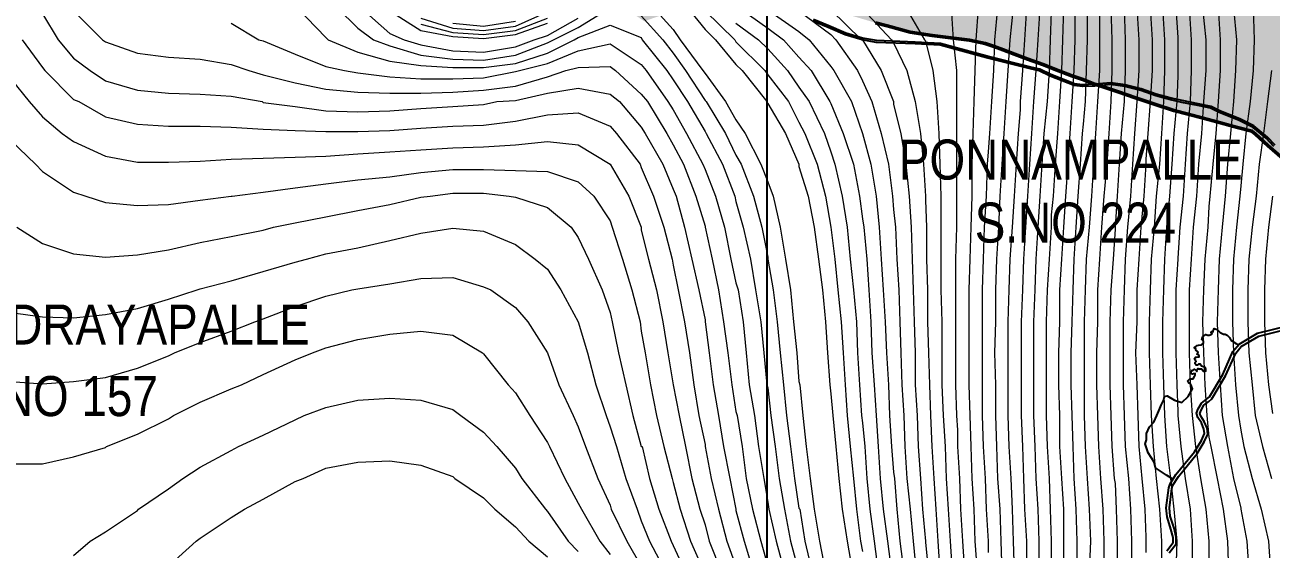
# Model space of a CAD drawing. Header units: metres. Extents: x 199095 to 216734, y 1644234 to 1657008.
# Drawn here: x 205109 to 207445, y 1648661 to 1649644 of the extents above; entities that cross this region are included whole.
import ezdxf

# ---------------------------------------------------------------- set-up
doc = ezdxf.new("R2010")
doc.units = ezdxf.units.M
for name, color, linetype in [('250 Ac', 10, 'Continuous'), ('BT Road', 7, 'Continuous'), ('C-ANNO-MATC-PATT', 7, 'Continuous'), ('GRID', 7, 'Continuous')]:
    doc.layers.add(name, color=color, linetype=linetype)
doc.layers.add('CONTOURS', color=8, linetype='Continuous', lineweight=9)
doc.layers.add('Plot hatching', color=7, linetype='Continuous', true_color=0xffffdb)
doc.styles.get("Standard").update_dxf_attribs({"font": 'ARIALN.TTF'})

msp = doc.modelspace()

# ---------------------------------------------------------------- hatches: boundary and pattern name
at = {"layer": 'Plot hatching', "linetype": 'ByBlock'}
h = msp.add_hatch(color=256, dxfattribs=at)
h.dxf.hatch_style = 1
h.paths.add_polyline_path([(207582.7, 1649771.3), (207570.4, 1649793.7), (207567.5, 1649804.4), (207561.1, 1649826.9), (207554.7, 1649849.9), (207451, 1649997.5), (207423.8, 1650003.5), (207404.8, 1650027), (207381.3, 1650056.2), (207342.5, 1650105.1), (207301.6, 1650117.8), (207289.6, 1650128.9), (207281.1, 1650142), (207277.4, 1650177.1), (207274.5, 1650188.1), (206461.4, 1650188.1), (206187.7, 1650188.1), (206166.5, 1650151.8), (206232.8, 1650071.3), (206244, 1650029.4), (206253.6, 1649969.5), (206257.5, 1649911.6), (206249.8, 1649851.8), (206226.6, 1649793.8), (206226.6, 1649791.9), (206191.8, 1649733.9), (206173.2, 1649716.8), (206186.5, 1649707.6), (206208.1, 1649693.4), (206240.8, 1649670.7), (206269.9, 1649650.4), (206287.1, 1649656.7), (206330.9, 1649671.1), (206362.9, 1649681.8), (206405.1, 1649695.9), (206430.9, 1649696.2), (206461.9, 1649695.6), (206501.4, 1649695.7), (206530.8, 1649696.5), (206575.1, 1649684.5), (206615.5, 1649673.5), (206664.2, 1649659.4), (206703.3, 1649647.8), (206725.1, 1649642.1), (206768.6, 1649630), (206809.5, 1649624.1), (206880, 1649615.2), (206909.2, 1649609.2), (206926.2, 1649603.5), (206942.9, 1649597.2), (206963.8, 1649588.8), (206989.1, 1649579.4), (207017, 1649569.5), (207047.3, 1649557.6), (207071.7, 1649548.4), (207092.1, 1649541.2), (207111.1, 1649534), (207118.8, 1649531.3), (207135.7, 1649525.7), (207158.2, 1649518.5), (207190.8, 1649506.9), (207230.5, 1649493.8), (207262.7, 1649483.6), (207289.7, 1649476.6), (207336.5, 1649464), (207382.4, 1649451.2), (207409.4, 1649444.6), (207416, 1649438.7), (207439.4, 1649417.4), (207466.9, 1649393.2), (207492.3, 1649369.6), (207518.3, 1649347.6), (207548.5, 1649321.5), (207561.5, 1649304.1), (207577.7, 1649279.7), (207610.7, 1649236.3), (207651.5, 1649259.4), (207671.7, 1649280.5), (207701.7, 1649280.5), (207726.4, 1649276.5), (207727.9, 1649315.1), (207729.1, 1649371.8), (207733.1, 1649436.5), (207734.6, 1649489.8), (207713.3, 1649514.8), (207694, 1649538.4), (207688.7, 1649539.7), (207679.2, 1649551), (207671.1, 1649586.9), (207665.9, 1649611.1), (207653.9, 1649636.1), (207639.8, 1649664.9), (207622.8, 1649699.1), (207616.1, 1649711.1), (207601.3, 1649738.4)])

# ---------------------------------------------------------------- linework, layer by layer
at = {"linetype": 'ByBlock', "lineweight": 40, "flags": 128}
msp.add_lwpolyline([(206703.3, 1649647.8), (206725.1, 1649642.1), (206768.6, 1649630), (206809.5, 1649624.1), (206880, 1649615.2), (206909.2, 1649609.2), (206926.2, 1649603.5), (206942.9, 1649597.2), (206963.8, 1649588.8), (206989.1, 1649579.4), (207017, 1649569.5), (207047.3, 1649557.6), (207071.7, 1649548.4), (207092.1, 1649541.2), (207111.1, 1649534), (207118.8, 1649531.3), (207135.7, 1649525.7), (207158.2, 1649518.5), (207190.8, 1649506.9), (207230.5, 1649493.8), (207262.7, 1649483.6), (207289.7, 1649476.6), (207336.5, 1649464), (207382.4, 1649451.2), (207409.4, 1649444.6), (207416, 1649438.7), (207439.4, 1649417.4), (207466.9, 1649393.2)], dxfattribs=at)
at = {"flags": 128}
msp.add_lwpolyline([(207261.2, 1648792.1), (207249.2, 1648799.8), (207228.5, 1648813.1), (207225.7, 1648823.9), (207214.6, 1648841.2), (207208.8, 1648858), (207211.7, 1648865.5), (207211.7, 1648877.6), (207217, 1648890.3), (207225.1, 1648898.7), (207230.7, 1648911.2), (207236.6, 1648924.4), (207239.3, 1648930.6), (207239.3, 1648930.6), (207243.4, 1648939.8), (207245.3, 1648947.3), (207250.4, 1648948.2), (207264.2, 1648939.9), (207277.7, 1648935.6), (207289.9, 1648947.1), (207298.1, 1648961.7), (207295.9, 1648966.6), (207294, 1648970.6), (207293.2, 1648972.1), (207290.7, 1648972.1), (207289.5, 1648974.2), (207289.4, 1648976.6), (207292.7, 1648980.3), (207296.3, 1648980.3), (207299.1, 1648980.3), (207301.5, 1648984.7), (207302.7, 1648986.8), (207302.7, 1648990.3), (207302.7, 1648990.3), (207300, 1648989.5), (207298, 1648988.9), (207295.8, 1648990), (207294.1, 1648991.5), (207295.7, 1648994.6), (207297.5, 1648996.2), (207299.4, 1648996.2), (207300.8, 1648998), (207300.8, 1648998), (207303.1, 1648996.8), (207304.6, 1648996), (207305.5, 1648995.5), (207306.2, 1648993.9), (207306.9, 1648997.7), (207307.9, 1648999.4), (207308.7, 1648999.4), (207309.6, 1648998.2), (207311.2, 1648999), (207312.5, 1648999), (207314.9, 1648999), (207318.7, 1648994.5), (207322.9, 1648994.5), (207322.9, 1648998.2), (207322.5, 1649001), (207318.7, 1649002.5), (207314.8, 1649004.1), (207313.6, 1649006.1), (207312.8, 1649007.6), (207310.3, 1649007.6), (207308.8, 1649007.6), (207306.9, 1649005.8), (207305, 1649005.8), (207303, 1649008.2), (207303, 1649010.6), (207304.7, 1649012.7), (207303.5, 1649015.2), (207301.8, 1649018.6), (207303.2, 1649021.1), (207305.5, 1649021.1), (207308.6, 1649021.7), (207310.1, 1649021.7), (207310.1, 1649023.1), (207309.5, 1649024.5), (207307.4, 1649025.8), (207306.1, 1649026.6), (207307.8, 1649029.2), (207308.7, 1649030.1), (207306.4, 1649032.1), (207304.4, 1649033.8), (207304.4, 1649035.8), (207303.4, 1649037.4), (207301.6, 1649037.4), (207301.6, 1649039.3), (207304.1, 1649040.7), (207305, 1649041.7), (207306.6, 1649042.6), (207308.8, 1649043.4), (207315, 1649044.1), (207318.2, 1649046.9), (207318.2, 1649050.5), (207315.6, 1649054.1), (207316.7, 1649059), (207321.2, 1649062.3), (207322.8, 1649063.5), (207326.7, 1649061.9), (207329.3, 1649061.9), (207332.7, 1649063.4), (207334.7, 1649064.4), (207332.2, 1649066.9), (207333.6, 1649069), (207335.6, 1649069), (207336.9, 1649068.6), (207336.9, 1649070.4), (207338, 1649072.9), (207338.6, 1649074.4), (207342.2, 1649073.2), (207344.3, 1649072.4), (207349.7, 1649067.1), (207356, 1649063.9), (207359.4, 1649063.9), (207362.8, 1649062.2), (207367, 1649057.6), (207369.5, 1649052.7), (207373, 1649050.5), (207377.1, 1649047.8), (207380.4, 1649045.7), (207383.8, 1649043.4)], dxfattribs=at)
at = {"layer": '250 Ac', "linetype": 'ByBlock', "lineweight": 50, "flags": 128}
msp.add_lwpolyline([(206703.3, 1649647.8), (206725.1, 1649642.1), (206768.6, 1649630), (206809.5, 1649624.1), (206880, 1649615.2), (206909.2, 1649609.2), (206926.2, 1649603.5), (206942.9, 1649597.2), (206963.8, 1649588.8), (206989.1, 1649579.4), (207017, 1649569.5), (207047.3, 1649557.6), (207071.7, 1649548.4), (207092.1, 1649541.2), (207111.1, 1649534), (207118.8, 1649531.3), (207135.7, 1649525.7), (207158.2, 1649518.5), (207190.8, 1649506.9), (207230.5, 1649493.8), (207262.7, 1649483.6), (207289.7, 1649476.6), (207336.5, 1649464), (207382.4, 1649451.2), (207409.4, 1649444.6), (207416, 1649438.7), (207439.4, 1649417.4), (207466.9, 1649393.2)], dxfattribs=at)
msp.add_lwpolyline([(206703.3, 1649647.8), (206725.1, 1649642.1), (206768.6, 1649630), (206809.5, 1649624.1), (206880, 1649615.2), (206909.2, 1649609.2), (206926.2, 1649603.5), (206942.9, 1649597.2), (206963.8, 1649588.8), (206989.1, 1649579.4), (207017, 1649569.5), (207047.3, 1649557.6), (207071.7, 1649548.4), (207092.1, 1649541.2), (207111.1, 1649534), (207118.8, 1649531.3), (207135.7, 1649525.7), (207158.2, 1649518.5), (207190.8, 1649506.9), (207230.5, 1649493.8), (207262.7, 1649483.6), (207289.7, 1649476.6), (207336.5, 1649464), (207382.4, 1649451.2), (207409.4, 1649444.6), (207416, 1649438.7), (207439.4, 1649417.4), (207466.9, 1649393.2)], dxfattribs=at)
msp.add_lwpolyline([(206703.3, 1649647.8), (206725.1, 1649642.1), (206768.6, 1649630), (206809.5, 1649624.1), (206880, 1649615.2), (206909.2, 1649609.2), (206926.2, 1649603.5), (206942.9, 1649597.2), (206963.8, 1649588.8), (206989.1, 1649579.4), (207017, 1649569.5), (207047.3, 1649557.6), (207071.7, 1649548.4), (207092.1, 1649541.2), (207111.1, 1649534), (207118.8, 1649531.3), (207135.7, 1649525.7), (207158.2, 1649518.5), (207190.8, 1649506.9), (207230.5, 1649493.8), (207262.7, 1649483.6), (207289.7, 1649476.6), (207336.5, 1649464), (207382.4, 1649451.2), (207409.4, 1649444.6), (207416, 1649438.7), (207439.4, 1649417.4), (207466.9, 1649393.2)], dxfattribs=at)
at = {"layer": 'BT Road', "flags": 128}
for points in [[(207452.7, 1649418.3), (207438.3, 1649433.6), (207413.1, 1649454.6), (207386.5, 1649467.6), (207349.3, 1649482.8), (207332.7, 1649490.7), (207308.4, 1649495.9), (207278.4, 1649501.9), (207257.7, 1649506.2), (207230, 1649514), (207201.7, 1649523.8), (207171.4, 1649531.3), (207144.8, 1649535.4), (207114.8, 1649532.4), (207091.6, 1649531.4), (207076.6, 1649533.6), (207032.5, 1649551), (207011.7, 1649560.5), (206994.7, 1649564.8), (206912.7, 1649585.3), (206857.2, 1649600), (206825.4, 1649608.8), (206778, 1649611.7), (206705.2, 1649614.3), (206679, 1649619), (206647.9, 1649628.3), (206616, 1649641.8), (206587.5, 1649654.2)], [(207450.3, 1649416), (207436, 1649431.2), (207411.3, 1649451.7), (207385.1, 1649464.5), (207348, 1649479.7), (207331.6, 1649487.5), (207307.7, 1649492.6), (207277.7, 1649498.6), (207256.9, 1649503), (207229, 1649510.8), (207200.7, 1649520.6), (207170.7, 1649528), (207144.7, 1649532), (207115, 1649529.1), (207091.5, 1649528.1), (207075.7, 1649530.3), (207031.1, 1649547.9), (207010.6, 1649557.4), (206993.8, 1649561.6), (206911.9, 1649582.1), (206856.3, 1649596.8), (206824.8, 1649605.5), (206777.9, 1649608.3), (206704.9, 1649611), (206678.2, 1649615.8), (206646.8, 1649625.2), (206614.7, 1649638.8), (206586.2, 1649651.1)], [(207249.5, 1648657.7), (207261.4, 1648673.1), (207261.3, 1648682.5), (207257.5, 1648698.4), (207250.4, 1648721.5), (207248.7, 1648738.4), (207253.6, 1648775.9), (207255.7, 1648783.4), (207266.8, 1648800.8), (207301.9, 1648843.6), (207314.7, 1648864.7), (207320.4, 1648877.6), (207319.3, 1648886), (207314.5, 1648897.5), (207307.8, 1648907.8), (207305.6, 1648915.5), (207308.7, 1648924), (207314.6, 1648934.5), (207324.4, 1648941.9), (207329.8, 1648946.7), (207354.6, 1648988.2), (207373.7, 1649031.6), (207385.2, 1649045.1), (207419.9, 1649065.7), (207523.8, 1649091.7)], [(207254.1, 1648653.9), (207267.3, 1648671.1), (207267.2, 1648683.2), (207263.2, 1648700), (207256.2, 1648722.7), (207254.7, 1648738.3), (207259.4, 1648774.7), (207261.1, 1648781), (207271.6, 1648797.3), (207306.7, 1648840.1), (207319.9, 1648862), (207326.4, 1648876.7), (207325.1, 1648887.5), (207319.8, 1648900.3), (207313.2, 1648910.3), (207311.9, 1648915.3), (207314.2, 1648921.5), (207319.1, 1648930.5), (207328.2, 1648937.4), (207334.4, 1648942.9), (207359.9, 1648985.5), (207378.8, 1649028.4), (207389.1, 1649040.5), (207422.2, 1649060.1), (207525.1, 1649085.9)]]:
    msp.add_lwpolyline(points, dxfattribs=at)
at = {"layer": 'CONTOURS', "flags": 128}
for points in [[(205141.9, 1649664.4), (205170.9, 1649616.1), (205199.9, 1649581.4), (205230.8, 1649558.1), (205259.8, 1649538.9), (205319.6, 1649521.5), (205377.6, 1649515.6), (205437.5, 1649513.8), (205495.4, 1649509.9), (205553.3, 1649500.2), (205555.3, 1649498.2), (205615.2, 1649490.6), (205673.1, 1649482.9), (205733, 1649480.9), (205792.8, 1649482.9), (205850.8, 1649486.8), (205910.7, 1649490.6), (205968.6, 1649494.4), (205993.7, 1649500.2), (206028.5, 1649502.1), (206088.4, 1649515.6), (206146.3, 1649525.4), (206206.2, 1649513.8), (206223.6, 1649500.2), (206264.1, 1649452), (206271.9, 1649440.4), (206304.7, 1649382.4), (206324, 1649336.1), (206329.8, 1649322.5), (206345.3, 1649264.6), (206358.8, 1649204.8), (206372.3, 1649146.9), (206383.9, 1649090.9), (206383.9, 1649087), (206391.6, 1649029), (206399.3, 1648969.1), (206409, 1648911.2), (206418.7, 1648853.2), (206430.2, 1648793.4), (206441.8, 1648735.5), (206441.8, 1648733.5), (206457.3, 1648675.6), (206474.7, 1648617.6)], [(205199.9, 1649670.1), (205254, 1649616.1), (205259.8, 1649612.2), (205319.6, 1649591), (205377.6, 1649583.2), (205437.5, 1649579.4), (205495.4, 1649569.8), (205528.2, 1649558.1), (205555.3, 1649550.4), (205615.2, 1649535), (205673.1, 1649523.4), (205733, 1649517.6), (205792.8, 1649515.6), (205850.8, 1649515.6), (205910.7, 1649517.6), (205968.6, 1649521.5), (206028.5, 1649529.2), (206088.4, 1649546.6), (206123.1, 1649558.1), (206146.3, 1649564), (206206.2, 1649565.9), (206215.8, 1649558.1), (206264.1, 1649513.8), (206275.7, 1649500.2), (206312.4, 1649440.4), (206324, 1649419.1), (206343.3, 1649382.4), (206366.5, 1649322.5), (206383.9, 1649266.5), (206383.9, 1649264.6), (206397.4, 1649204.8), (206409, 1649146.9), (206418.7, 1649087), (206426.4, 1649029), (206434.1, 1648969.1), (206441.8, 1648918.9), (206443.8, 1648911.2), (206453.4, 1648853.2), (206461.2, 1648793.4), (206472.7, 1648735.5), (206488.2, 1648675.6), (206501.7, 1648629.2)], [(205619, 1649676), (205673.1, 1649620), (205677, 1649616.1), (205733, 1649592.9), (205792.8, 1649575.5), (205850.8, 1649567.9), (205910.7, 1649564), (205968.6, 1649564), (206028.5, 1649571.6), (206088.4, 1649591), (206138.6, 1649616.1), (206146.3, 1649620), (206206.2, 1649643.1), (206264.1, 1649620), (206266.1, 1649616.1), (206312.4, 1649558.1), (206324, 1649540.8), (206351, 1649500.2), (206383.9, 1649444.2), (206385.8, 1649440.4), (206416.7, 1649382.4), (206439.9, 1649322.5), (206441.8, 1649312.9), (206455.4, 1649264.6), (206468.9, 1649204.8), (206478.5, 1649146.9), (206488.2, 1649087), (206494, 1649029), (206499.8, 1648969.1), (206501.7, 1648963.4), (206507.5, 1648911.2), (206515.2, 1648853.2), (206523, 1648793.4), (206532.6, 1648735.5), (206544.2, 1648675.6), (206559.7, 1648617.6)], [(205694.3, 1649676), (205733, 1649637.4), (205762, 1649616.1), (205792.8, 1649604.5), (205850.8, 1649587.1), (205910.7, 1649579.4), (205968.6, 1649577.5), (206028.5, 1649587.1), (206088.4, 1649610.2), (206100, 1649616.1), (206146.3, 1649639.2), (206206.2, 1649676)], [(205738.8, 1649676), (205792.8, 1649627.6), (205819.9, 1649616.1), (205850.8, 1649606.5), (205910.7, 1649594.9), (205968.6, 1649592.9), (206028.5, 1649602.6), (206063.3, 1649616.1), (206088.4, 1649623.9), (206146.3, 1649656.6)], [(205792.8, 1649670.1), (205850.8, 1649633.5), (205910.7, 1649621.9), (205968.6, 1649618), (206028.5, 1649625.8), (206088.4, 1649647)], [(205850.8, 1649656.6), (205910.7, 1649637.4), (205968.6, 1649633.5), (206028.5, 1649641.2), (206088.4, 1649668.2)], [(205850.8, 1649645.1), (205910.7, 1649629.6), (205968.6, 1649625.8), (206028.5, 1649633.5), (206088.4, 1649656.6)], [(206264.1, 1649660.5), (206304.7, 1649616.1), (206324, 1649591), (206347.2, 1649558.1), (206383.9, 1649502.1), (206385.8, 1649500.2), (206422.5, 1649440.4), (206441.8, 1649399.8), (206451.5, 1649382.4), (206474.7, 1649322.5), (206490.1, 1649264.6), (206501.7, 1649208.6), (206501.7, 1649204.8), (206511.4, 1649146.9), (206519.1, 1649087), (206524.9, 1649029), (206530.7, 1648969.1), (206536.5, 1648911.2), (206544.2, 1648853.2), (206551.9, 1648793.4), (206559.7, 1648737.4), (206561.6, 1648735.5), (206571.2, 1648675.6), (206584.8, 1648617.6)], [(206287.3, 1649676), (206324, 1649635.4), (206337.5, 1649616.1), (206380, 1649558.1), (206383.9, 1649552.4), (206422.5, 1649500.2), (206441.8, 1649465.5), (206459.2, 1649440.4), (206488.2, 1649382.4), (206501.7, 1649349.6), (206511.4, 1649322.5), (206524.9, 1649264.6), (206534.5, 1649204.8), (206544.2, 1649146.9), (206550, 1649087), (206555.8, 1649029), (206559.7, 1648975), (206561.6, 1648969.1), (206567.4, 1648911.2), (206573.2, 1648853.2), (206580.9, 1648793.4), (206588.6, 1648735.5), (206598.3, 1648675.6), (206609.9, 1648617.6)], [(206351, 1649676), (206383.9, 1649635.4), (206403.2, 1649616.1), (206441.8, 1649569.8), (206453.4, 1649558.1), (206499.8, 1649500.2), (206501.7, 1649496.4), (206534.5, 1649440.4), (206559.7, 1649382.4), (206559.7, 1649378.5), (206577, 1649322.5), (206588.6, 1649264.6), (206596.4, 1649204.8), (206604.1, 1649146.9), (206609.9, 1649087), (206613.7, 1649029), (206617.6, 1648969.1), (206619.5, 1648951.8), (206623.4, 1648911.2), (206629.2, 1648853.2), (206635, 1648793.4), (206640.8, 1648735.5), (206650.4, 1648675.6), (206660.1, 1648617.6)], [(206383.9, 1649670.1), (206439.9, 1649616.1), (206441.8, 1649612.2), (206495.9, 1649558.1), (206501.7, 1649550.4), (206540.3, 1649500.2), (206559.7, 1649461.6), (206571.2, 1649440.4), (206594.4, 1649382.4), (206609.9, 1649322.5), (206619.5, 1649264.6), (206619.5, 1649264.6), (206627.3, 1649204.8), (206633, 1649146.9), (206638.8, 1649087), (206642.7, 1649029), (206646.6, 1648969.1), (206650.4, 1648911.2), (206656.2, 1648853.2), (206662, 1648793.4), (206667.8, 1648735.5), (206675.5, 1648675.6), (206679.4, 1648656.2)], [(206447.6, 1649676), (206501.7, 1649637.4), (206530.7, 1649616.1), (206559.7, 1649583.2), (206582.8, 1649558.1), (206617.6, 1649500.2), (206619.5, 1649496.4), (206642.7, 1649440.4), (206662, 1649382.4), (206673.6, 1649322.5), (206679.4, 1649280.1), (206681.3, 1649264.6), (206687.1, 1649204.8), (206691, 1649146.9), (206694.9, 1649087), (206696.8, 1649029), (206700.7, 1648969.1), (206704.5, 1648911.2), (206708.4, 1648853.2), (206712.2, 1648793.4), (206718, 1648735.5), (206725.8, 1648675.6), (206733.5, 1648617.6)], [(206501.7, 1649672.1), (206559.7, 1649631.5), (206579, 1649616.1), (206619.5, 1649565.9), (206625.3, 1649558.1), (206658.2, 1649500.2), (206679.4, 1649440.4), (206679.4, 1649440.4), (206694.9, 1649382.4), (206704.5, 1649322.5), (206710.3, 1649264.6), (206714.2, 1649204.8), (206718, 1649146.9), (206721.9, 1649087), (206723.8, 1649029), (206727.7, 1648969.1), (206729.6, 1648911.2), (206733.5, 1648853.2), (206737.4, 1648805), (206739.3, 1648793.4), (206743.2, 1648735.5), (206748.9, 1648675.6), (206756.7, 1648617.6)], [(206559.7, 1649670.1), (206619.5, 1649625.8), (206629.2, 1649616.1), (206669.8, 1649558.1), (206679.4, 1649538.9), (206696.8, 1649500.2), (206714.2, 1649440.4), (206727.7, 1649382.4), (206735.4, 1649322.5), (206737.4, 1649297.5), (206741.2, 1649264.6), (206743.2, 1649204.8), (206747, 1649146.9), (206748.9, 1649087), (206750.9, 1649029), (206752.8, 1648969.1), (206756.7, 1648911.2), (206758.6, 1648853.2), (206762.5, 1648793.4), (206768.3, 1648735.5), (206774, 1648675.6), (206779.8, 1648617.6)], [(206619.5, 1649672.1), (206677.5, 1649616.1), (206679.4, 1649616.1), (206714.2, 1649558.1), (206737.4, 1649500.2), (206737.4, 1649494.4), (206750.9, 1649440.4), (206760.5, 1649382.4), (206766.3, 1649322.5), (206770.2, 1649264.6), (206772.1, 1649204.8), (206774, 1649146.9), (206776, 1649087), (206777.9, 1649029), (206777.9, 1648969.1), (206781.8, 1648911.2), (206783.7, 1648853.2), (206787.6, 1648793.4), (206791.4, 1648735.5), (206797.2, 1648675.6), (206797.2, 1648673.6), (206803, 1648617.6)], [(206679.4, 1649674), (206733.5, 1649616.1), (206737.4, 1649610.2), (206762.5, 1649558.1), (206777.9, 1649500.2), (206787.6, 1649440.4), (206793.4, 1649382.4), (206797.2, 1649322.5), (206797.2, 1649314.9), (206799.2, 1649264.6), (206799.2, 1649204.8), (206801.1, 1649146.9), (206801.1, 1649087), (206803, 1649029), (206805, 1648969.1), (206806.9, 1648911.2), (206808.8, 1648853.2), (206812.7, 1648793.4), (206816.5, 1648735.5), (206820.4, 1648675.6), (206824.3, 1648617.6)], [(206760.5, 1649676), (206795.3, 1649616.1), (206797.2, 1649614.1), (206810.8, 1649558.1), (206818.5, 1649500.2), (206822.3, 1649440.4), (206824.3, 1649382.4), (206826.2, 1649322.5), (206826.2, 1649264.6), (206826.2, 1649204.8), (206826.2, 1649146.9), (206828.1, 1649087), (206828.1, 1649029), (206828.1, 1648969.1), (206830.1, 1648911.2), (206833.9, 1648853.2), (206835.9, 1648793.4), (206839.7, 1648735.5), (206843.6, 1648675.6), (206847.5, 1648617.6)], [(206845.5, 1649676), (206849.4, 1649616.1), (206855.2, 1649558.1), (206855.2, 1649500.2), (206855.2, 1649440.4), (206855.2, 1649382.4), (206855.2, 1649322.5), (206855.2, 1649264.6), (206853.2, 1649204.8), (206853.2, 1649146.9), (206853.2, 1649087), (206853.2, 1649029), (206853.2, 1648969.1), (206855.2, 1648911.2), (206857.1, 1648884.1), (206857.1, 1648853.2), (206861, 1648793.4), (206862.9, 1648735.5), (206866.8, 1648675.6), (206870.6, 1648617.6)], [(206895.7, 1649676), (206891.9, 1649616.1), (206889.9, 1649558.1), (206888, 1649500.2), (206886.1, 1649440.4), (206884.1, 1649382.4), (206884.1, 1649322.5), (206882.2, 1649264.6), (206880.3, 1649204.8), (206878.4, 1649146.9), (206878.4, 1649087), (206878.4, 1649029), (206878.4, 1648969.1), (206880.3, 1648911.2), (206882.2, 1648853.2), (206884.1, 1648793.4), (206888, 1648735.5), (206889.9, 1648675.6), (206893.8, 1648617.6)], [(206932.4, 1649676), (206926.6, 1649616.1), (206924.7, 1649558.1), (206920.8, 1649500.2), (206917, 1649440.4), (206915, 1649405.6), (206913.1, 1649382.4), (206911.2, 1649322.5), (206907.3, 1649264.6), (206905.4, 1649204.8), (206903.5, 1649146.9), (206903.5, 1649087), (206903.5, 1649029), (206903.5, 1648969.1), (206903.5, 1648911.2), (206905.4, 1648853.2), (206909.2, 1648793.4), (206911.2, 1648735.5), (206915, 1648675.6), (206915, 1648654.4)], [(206961.4, 1649676), (206955.6, 1649616.1), (206951.8, 1649558.1), (206947.9, 1649500.2), (206944, 1649440.4), (206940.2, 1649382.4), (206936.3, 1649322.5), (206934.4, 1649264.6), (206930.5, 1649204.8), (206928.6, 1649146.9), (206928.6, 1649087), (206926.6, 1649029), (206928.6, 1648969.1), (206928.6, 1648911.2), (206930.5, 1648853.2), (206932.4, 1648793.4), (206936.3, 1648735.5), (206938.2, 1648675.6), (206940.2, 1648617.6)], [(206986.5, 1649676), (206982.7, 1649616.1), (206978.8, 1649558.1), (206974.9, 1649500.2), (206974.9, 1649484.8), (206971.1, 1649440.4), (206967.2, 1649382.4), (206963.3, 1649322.5), (206959.5, 1649264.6), (206955.6, 1649204.8), (206953.7, 1649146.9), (206951.8, 1649087), (206951.8, 1649029), (206951.8, 1648969.1), (206951.8, 1648911.2), (206953.7, 1648853.2), (206957.5, 1648793.4), (206959.5, 1648735.5), (206961.4, 1648675.6), (206963.3, 1648617.6)], [(207011.6, 1649676), (207007.8, 1649616.1), (207003.9, 1649558.1), (207000, 1649500.2), (206996.2, 1649440.4), (206992.3, 1649382.4), (206988.5, 1649322.5), (206984.6, 1649264.6), (206980.7, 1649204.8), (206978.8, 1649146.9), (206976.9, 1649087), (206976.9, 1649029), (206976.9, 1648969.1), (206976.9, 1648911.2), (206978.8, 1648853.2), (206980.7, 1648793.4), (206982.7, 1648735.5), (206986.5, 1648675.6), (206986.5, 1648617.6)], [(207032.9, 1649668.2), (207030.9, 1649616.1), (207029, 1649558.1), (207025.1, 1649500.2), (207019.4, 1649440.4), (207015.5, 1649382.4), (207011.6, 1649322.5), (207007.8, 1649264.6), (207003.9, 1649204.8), (207002, 1649146.9), (207000, 1649087), (207000, 1649029), (207000, 1648969.1), (207000, 1648911.2), (207002, 1648853.2), (207003.9, 1648793.4), (207007.8, 1648735.5), (207009.7, 1648675.6), (207009.7, 1648617.6)], [(207056, 1649676), (207054.1, 1649616.1), (207052.2, 1649558.1), (207048.3, 1649500.2), (207044.5, 1649440.4), (207040.6, 1649382.4), (207036.7, 1649322.5), (207032.9, 1649287.8), (207032.9, 1649264.6), (207029, 1649204.8), (207025.1, 1649146.9), (207023.2, 1649087), (207023.2, 1649029), (207023.2, 1648969.1), (207023.2, 1648911.2), (207025.1, 1648853.2), (207029, 1648793.4), (207030.9, 1648735.5), (207032.9, 1648675.6), (207032.9, 1648617.6)], [(207077.3, 1649676), (207077.3, 1649616.1), (207075.4, 1649558.1), (207071.5, 1649500.2), (207067.6, 1649440.4), (207063.8, 1649382.4), (207059.9, 1649322.5), (207056, 1649264.6), (207052.2, 1649204.8), (207048.3, 1649146.9), (207048.3, 1649087), (207046.4, 1649029), (207046.4, 1648969.1), (207048.3, 1648911.2), (207048.3, 1648853.2), (207052.2, 1648793.4), (207056, 1648735.5), (207056, 1648675.6), (207056, 1648617.6)], [(207100.5, 1649676), (207100.5, 1649616.1), (207098.5, 1649558.1), (207096.6, 1649500.2), (207092.8, 1649457.8), (207090.8, 1649440.4), (207087, 1649382.4), (207083.1, 1649322.5), (207079.2, 1649264.6), (207075.4, 1649204.8), (207073.4, 1649146.9), (207071.5, 1649087), (207069.6, 1649029), (207069.6, 1648969.1), (207071.5, 1648911.2), (207073.4, 1648853.2), (207075.4, 1648793.4), (207079.2, 1648735.5), (207081.2, 1648675.6), (207081.2, 1648617.6)], [(207123.7, 1649676), (207123.7, 1649616.1), (207123.7, 1649558.1), (207119.8, 1649500.2), (207115.9, 1649440.4), (207112.1, 1649382.4), (207108.2, 1649322.5), (207104.3, 1649264.6), (207098.5, 1649204.8), (207096.6, 1649146.9), (207094.7, 1649087), (207094.7, 1649029), (207094.7, 1648969.1), (207094.7, 1648911.2), (207096.6, 1648853.2), (207100.5, 1648793.4), (207104.3, 1648735.5), (207106.3, 1648675.6), (207104.3, 1648617.6)], [(207144.9, 1649676), (207146.8, 1649616.1), (207146.8, 1649558.1), (207144.9, 1649500.2), (207141, 1649440.4), (207137.2, 1649382.4), (207131.4, 1649322.5), (207127.5, 1649264.6), (207123.7, 1649204.8), (207119.8, 1649146.9), (207119.8, 1649087), (207117.9, 1649029), (207117.9, 1648969.1), (207119.8, 1648911.2), (207121.7, 1648853.2), (207125.6, 1648793.4), (207129.5, 1648735.5), (207131.4, 1648675.6), (207131.4, 1648617.6)], [(207170, 1649676), (207171.9, 1649616.1), (207171.9, 1649558.1), (207170, 1649500.2), (207164.2, 1649440.4), (207160.4, 1649382.4), (207156.5, 1649322.5), (207152.6, 1649264.6), (207152.6, 1649260.8), (207148.8, 1649204.8), (207144.9, 1649146.9), (207143, 1649087), (207143, 1649029), (207143, 1648969.1), (207144.9, 1648911.2), (207146.8, 1648853.2), (207150.7, 1648793.4), (207152.6, 1648783.8), (207154.6, 1648735.5), (207156.5, 1648675.6), (207156.5, 1648617.6)], [(207193.2, 1649676), (207197, 1649616.1), (207197, 1649558.1), (207193.2, 1649500.2), (207189.3, 1649440.4), (207185.5, 1649382.4), (207181.6, 1649322.5), (207175.8, 1649264.6), (207171.9, 1649204.8), (207170, 1649146.9), (207168.1, 1649087), (207168.1, 1649029), (207168.1, 1648969.1), (207170, 1648911.2), (207171.9, 1648853.2), (207177.7, 1648793.4), (207181.6, 1648735.5), (207183.5, 1648675.6), (207183.5, 1648617.6)], [(207218.3, 1649676), (207222.2, 1649616.1), (207222.2, 1649558.1), (207218.3, 1649500.2), (207214.4, 1649440.4), (207210.6, 1649392.1), (207210.6, 1649382.4), (207206.7, 1649322.5), (207200.9, 1649264.6), (207197, 1649204.8), (207193.2, 1649146.9), (207193.2, 1649087), (207191.2, 1649029), (207193.2, 1648969.1), (207195.1, 1648911.2), (207197, 1648853.2), (207202.8, 1648793.4), (207208.6, 1648735.5), (207210.6, 1648683.4), (207210.6, 1648675.6), (207210.6, 1648654.4)], [(207241.5, 1649676), (207245.3, 1649616.1), (207245.3, 1649558.1), (207243.4, 1649500.2), (207239.5, 1649440.4), (207235.7, 1649382.4), (207229.9, 1649322.5), (207226, 1649264.6), (207220.2, 1649204.8), (207218.3, 1649146.9), (207216.4, 1649087), (207216.4, 1649029), (207218.3, 1648969.1), (207220.2, 1648911.2), (207224.1, 1648853.2), (207229.9, 1648793.4), (207235.7, 1648735.5), (207239.5, 1648675.6), (207239.5, 1648617.6)], [(207266.6, 1649676), (207270.5, 1649620), (207270.5, 1649616.1), (207270.5, 1649558.1), (207270.5, 1649548.5), (207268.5, 1649500.2), (207262.7, 1649440.4), (207258.9, 1649382.4), (207255, 1649322.5), (207249.2, 1649264.6), (207245.3, 1649204.8), (207243.4, 1649146.9), (207241.5, 1649087), (207241.5, 1649029), (207243.4, 1648969.1), (207245.3, 1648911.2), (207249.2, 1648853.2), (207256.9, 1648793.4), (207262.7, 1648735.5), (207268.5, 1648675.6), (207266.6, 1648617.6)], [(207291.7, 1649676), (207295.6, 1649616.1), (207295.6, 1649558.1), (207293.6, 1649500.2), (207287.8, 1649440.4), (207284, 1649382.4), (207280.1, 1649322.5), (207274.3, 1649264.6), (207270.5, 1649206.6), (207270.5, 1649204.8), (207266.6, 1649146.9), (207266.6, 1649087), (207266.6, 1649029), (207268.5, 1648969.1), (207270.5, 1648918.9), (207270.5, 1648911.2), (207276.2, 1648853.2), (207284, 1648793.4), (207293.6, 1648735.5), (207297.5, 1648675.6), (207297.5, 1648617.6)], [(207316.8, 1649676), (207322.6, 1649616.1), (207322.6, 1649558.1), (207318.7, 1649500.2), (207314.9, 1649440.4), (207309.1, 1649382.4), (207305.2, 1649322.5), (207299.4, 1649264.6), (207295.6, 1649204.8), (207291.7, 1649146.9), (207291.7, 1649087), (207291.7, 1649029), (207293.6, 1648969.1), (207297.5, 1648911.2), (207303.3, 1648853.2), (207312.9, 1648793.4), (207322.6, 1648735.5), (207328.4, 1648675.6), (207328.4, 1648617.6)], [(207345.8, 1649676), (207349.6, 1649616.1), (207349.6, 1649558.1), (207345.8, 1649500.2), (207341.9, 1649440.4), (207336.1, 1649382.4), (207330.3, 1649322.5), (207328.4, 1649303.2), (207326.5, 1649264.6), (207320.7, 1649204.8), (207318.7, 1649146.9), (207316.8, 1649087), (207318.7, 1649029), (207320.7, 1648969.1), (207324.5, 1648911.2), (207328.4, 1648870.6), (207332.2, 1648853.2), (207343.8, 1648793.4), (207355.4, 1648735.5), (207363.2, 1648675.6), (207365.1, 1648617.6)], [(207374.8, 1649676), (207380.5, 1649616.1), (207378.6, 1649558.1), (207374.8, 1649500.2), (207369, 1649440.4), (207363.2, 1649382.4), (207359.3, 1649322.5), (207353.5, 1649264.6), (207347.7, 1649204.8), (207345.8, 1649146.9), (207343.8, 1649087), (207345.8, 1649029), (207349.6, 1648969.1), (207353.5, 1648911.2), (207363.2, 1648853.2), (207374.8, 1648793.4), (207388.3, 1648737.4), (207388.3, 1648735.5), (207399.9, 1648675.6), (207403.7, 1648617.6)], [(207411.5, 1649676), (207413.4, 1649616.1), (207411.5, 1649558.1), (207405.7, 1649500.2), (207397.9, 1649440.4), (207392.1, 1649382.4), (207388.3, 1649341.9), (207386.3, 1649322.5), (207380.5, 1649264.6), (207374.8, 1649204.8), (207372.8, 1649146.9), (207372.8, 1649087), (207374.8, 1649029), (207378.6, 1648969.1), (207384.4, 1648911.2), (207388.3, 1648884.1), (207394.1, 1648853.2), (207409.5, 1648793.4), (207426.9, 1648735.5), (207440.4, 1648675.6), (207444.3, 1648617.6)], [(205495.4, 1649647), (205547.5, 1649616.1), (205555.3, 1649614.1), (205615.2, 1649589), (205673.1, 1649565.9), (205707.9, 1649558.1), (205733, 1649554.2), (205792.8, 1649546.6), (205850.8, 1649542.8), (205910.7, 1649542.8), (205968.6, 1649544.6), (206028.5, 1649556.2), (206036.2, 1649558.1), (206088.4, 1649571.6), (206146.3, 1649594.9), (206206.2, 1649608.4), (206264.1, 1649569.8), (206273.8, 1649558.1), (206314.4, 1649500.2), (206324, 1649484.8), (206349.1, 1649440.4), (206380, 1649382.4), (206383.9, 1649372.8), (206403.2, 1649322.5), (206420.6, 1649264.6), (206432.2, 1649204.8), (206441.8, 1649160.4), (206445.7, 1649146.9), (206455.4, 1649087), (206461.2, 1649029), (206466.9, 1648969.1), (206476.6, 1648911.2), (206484.3, 1648853.2), (206494, 1648793.4), (206501.7, 1648749), (206503.6, 1648735.5), (206517.2, 1648675.6), (206532.6, 1648617.6)], [(205910.7, 1649647), (205968.6, 1649641.2), (206028.5, 1649650.9)], [(206441.8, 1649647), (206484.3, 1649616.1), (206501.7, 1649598.8), (206538.4, 1649558.1), (206559.7, 1649527.2), (206579, 1649500.2), (206607.9, 1649440.4), (206619.5, 1649405.6), (206627.3, 1649382.4), (206640.8, 1649322.5), (206650.4, 1649264.6), (206656.2, 1649204.8), (206662, 1649146.9), (206667.8, 1649087), (206669.8, 1649029), (206673.6, 1648969.1), (206677.5, 1648911.2), (206679.4, 1648897.8), (206683.3, 1648853.2), (206687.1, 1648793.4), (206692.9, 1648735.5), (206700.7, 1648675.6), (206708.4, 1648617.6)], [(205103.3, 1649616.1), (205141.9, 1649564), (205145.8, 1649558.1), (205199.9, 1649504.1), (205209.5, 1649500.2), (205259.8, 1649471.2), (205319.6, 1649457.8), (205377.6, 1649453.9), (205437.5, 1649453.9), (205495.4, 1649452), (205555.3, 1649448.1), (205615.2, 1649446.1), (205673.1, 1649444.2), (205733, 1649444.2), (205792.8, 1649446.1), (205850.8, 1649450), (205910.7, 1649453.9), (205968.6, 1649455.8), (206028.5, 1649463.5), (206088.4, 1649475.1), (206146.3, 1649479), (206206.2, 1649453.9), (206217.8, 1649440.4), (206262.2, 1649382.4), (206264.1, 1649376.6), (206287.3, 1649322.5), (206306.6, 1649264.6), (206322.1, 1649204.8), (206324, 1649193.1), (206333.7, 1649146.9), (206345.3, 1649087), (206354.9, 1649029), (206362.6, 1648969.1), (206372.3, 1648911.2), (206383.9, 1648857.1), (206383.9, 1648853.2), (206395.5, 1648793.4), (206409, 1648735.5), (206424.5, 1648675.6), (206441.8, 1648629.2)], [(205082.1, 1649542.8), (205116.8, 1649500.2), (205141.9, 1649471.2), (205178.6, 1649440.4), (205199.9, 1649424.9), (205259.8, 1649397.9), (205319.6, 1649386.2), (205377.6, 1649386.2), (205437.5, 1649388.2), (205495.4, 1649392.1), (205555.3, 1649394), (205615.2, 1649396), (205673.1, 1649397.9), (205733, 1649401.8), (205792.8, 1649405.6), (205850.8, 1649409.5), (205910.7, 1649413.4), (205968.6, 1649415.2), (206028.5, 1649419.1), (206088.4, 1649424.9), (206146.3, 1649419.1), (206206.2, 1649382.4), (206206.2, 1649382.4), (206241, 1649322.5), (206264.1, 1649264.6), (206264.1, 1649258.9), (206277.7, 1649204.8), (206293.1, 1649146.9), (206304.7, 1649087), (206314.4, 1649029), (206324, 1648969.1), (206324, 1648969.1), (206335.6, 1648911.2), (206347.2, 1648853.2), (206358.8, 1648793.4), (206374.2, 1648735.5), (206383.9, 1648706.5), (206391.6, 1648675.6), (206414.8, 1648617.6)], [(207446.2, 1649558.1), (207438.5, 1649500.2), (207430.8, 1649440.4), (207423, 1649382.4), (207417.2, 1649322.5), (207409.5, 1649264.6), (207403.7, 1649204.8), (207401.8, 1649146.9), (207401.8, 1649087), (207403.7, 1649029), (207409.5, 1648969.1), (207415.3, 1648911.2), (207428.8, 1648853.2), (207446.2, 1648793.4)], [(205082.1, 1649426.9), (205128.4, 1649382.4), (205141.9, 1649368.9), (205199.9, 1649330.2), (205223.1, 1649322.5), (205259.8, 1649311), (205319.6, 1649305.1), (205377.6, 1649307.1), (205437.5, 1649314.9), (205495.4, 1649322.5), (205497.3, 1649322.5), (205555.3, 1649330.2), (205615.2, 1649338), (205673.1, 1649345.8), (205733, 1649353.5), (205792.8, 1649359.2), (205850.8, 1649367), (205910.7, 1649372.8), (205968.6, 1649372.8), (206028.5, 1649370.9), (206088.4, 1649368.9), (206146.3, 1649349.6), (206175.3, 1649322.5), (206206.2, 1649276.2), (206210, 1649264.6), (206229.4, 1649204.8), (206246.8, 1649146.9), (206262.2, 1649087), (206264.1, 1649069.6), (206271.9, 1649029), (206281.5, 1648969.1), (206293.1, 1648911.2), (206306.6, 1648853.2), (206322.1, 1648793.4), (206324, 1648785.6), (206337.5, 1648735.5), (206356.8, 1648675.6), (206382, 1648617.6)], [(205093.6, 1649264.6), (205141.9, 1649233.8), (205199.9, 1649214.4), (205259.8, 1649208.6), (205319.6, 1649212.5), (205377.6, 1649222.1), (205437.5, 1649235.6), (205495.4, 1649247.2), (205555.3, 1649258.9), (205574.6, 1649264.6), (205615.2, 1649272.4), (205673.1, 1649283.9), (205733, 1649295.5), (205792.8, 1649307.1), (205850.8, 1649320.6), (205868.2, 1649322.5), (205910.7, 1649328.4), (205968.6, 1649328.4), (206016.9, 1649322.5), (206028.5, 1649320.6), (206088.4, 1649301.4), (206132.8, 1649264.6), (206146.3, 1649245.2), (206165.6, 1649204.8), (206190.7, 1649146.9), (206206.2, 1649104.4), (206210, 1649087), (206221.6, 1649029), (206235.2, 1648969.1), (206248.7, 1648911.2), (206264.1, 1648853.2), (206266.1, 1648853.2), (206279.6, 1648793.4), (206297, 1648735.5), (206320.2, 1648675.6), (206324, 1648667.9), (206347.2, 1648617.6)], [(207448.1, 1649322.5), (207440.4, 1649264.6), (207434.6, 1649204.8), (207432.7, 1649146.9), (207432.7, 1649087), (207434.6, 1649029), (207440.4, 1648969.1), (207448.1, 1648915.1)], [(205082.1, 1649104.4), (205141.9, 1649096.6), (205199.9, 1649094.6), (205259.8, 1649100.5), (205319.6, 1649112), (205377.6, 1649129.4), (205431.7, 1649146.9), (205437.5, 1649148.8), (205495.4, 1649164.2), (205555.3, 1649181.6), (205615.2, 1649199), (205636.4, 1649204.8), (205673.1, 1649214.4), (205733, 1649226), (205792.8, 1649239.5), (205850.8, 1649253), (205910.7, 1649262.8), (205968.6, 1649256.9), (206028.5, 1649231.8), (206065.2, 1649204.8), (206088.4, 1649185.5), (206113.5, 1649146.9), (206146.3, 1649087), (206146.3, 1649087), (206163.7, 1649029), (206179.2, 1648969.1), (206198.5, 1648911.2), (206206.2, 1648890), (206217.8, 1648853.2), (206235.2, 1648793.4), (206256.4, 1648735.5), (206264.1, 1648714.2), (206279.6, 1648675.6), (206310.5, 1648617.6)], [(205082.1, 1648975), (205141.9, 1648971.1), (205199.9, 1648975), (205259.8, 1648982.6), (205319.6, 1649000), (205377.6, 1649023.2), (205389.2, 1649029), (205437.5, 1649048.4), (205495.4, 1649069.6), (205539.8, 1649087), (205555.3, 1649092.8), (205615.2, 1649115.9), (205673.1, 1649135.2), (205721.4, 1649146.9), (205733, 1649148.8), (205792.8, 1649158.4), (205850.8, 1649168), (205910.7, 1649170), (205968.6, 1649152.6), (205982.1, 1649146.9), (206028.5, 1649114), (206051.7, 1649087), (206088.4, 1649029), (206088.4, 1649029), (206109.6, 1648969.1), (206136.7, 1648911.2), (206146.3, 1648890), (206159.8, 1648853.2), (206183, 1648793.4), (206206.2, 1648743.2), (206208.1, 1648735.5), (206237.1, 1648675.6), (206264.1, 1648629.2)], [(205082.1, 1648820.5), (205141.9, 1648820.5), (205199.9, 1648834), (205259.8, 1648851.4), (205261.7, 1648853.2), (205319.6, 1648876.5), (205377.6, 1648905.4), (205387.2, 1648911.2), (205437.5, 1648936.4), (205495.4, 1648961.4), (205514.7, 1648969.1), (205555.3, 1648988.5), (205615.2, 1649015.5), (205648, 1649029), (205673.1, 1649038.6), (205733, 1649054.1), (205792.8, 1649063.8), (205850.8, 1649069.6), (205910.7, 1649061.9), (205966.7, 1649029), (205968.6, 1649027.1), (206015, 1648969.1), (206028.5, 1648953.8), (206055.5, 1648911.2), (206088.4, 1648861), (206092.2, 1648853.2), (206121.2, 1648793.4), (206146.3, 1648747), (206152.1, 1648735.5), (206186.9, 1648675.6), (206206.2, 1648650.5)], [(205199.9, 1648648.6), (205230.8, 1648675.6), (205259.8, 1648693), (205319.6, 1648733.5), (205321.6, 1648735.5), (205377.6, 1648774.1), (205404.6, 1648793.4), (205437.5, 1648814.6), (205495.4, 1648845.5), (205508.9, 1648853.2), (205555.3, 1648874.5), (205615.2, 1648903.5), (205632.5, 1648911.2), (205673.1, 1648926.6), (205733, 1648940.1), (205792.8, 1648944), (205850.8, 1648940.1), (205910.7, 1648922.8), (205926.1, 1648911.2), (205968.6, 1648880.2), (205993.7, 1648853.2), (206028.5, 1648812.8), (206040.1, 1648793.4), (206084.5, 1648735.5), (206088.4, 1648731.6), (206127, 1648675.6), (206146.3, 1648656.2)], [(205377.6, 1648629.2), (205429.7, 1648675.6), (205437.5, 1648681.4), (205495.4, 1648720), (205520.5, 1648735.5), (205555.3, 1648754.8), (205615.2, 1648787.6), (205630.6, 1648793.4), (205673.1, 1648812.8), (205733, 1648824.2), (205792.8, 1648826.2), (205850.8, 1648818.5), (205910.7, 1648797.2), (205914.5, 1648793.4), (205968.6, 1648756.8), (205989.9, 1648735.5), (206028.5, 1648702.6), (206053.6, 1648675.6), (206088.4, 1648646.6)]]:
    msp.add_lwpolyline(points, dxfattribs=at)
at = {"layer": 'GRID'}
msp.add_line((206500, 1656500), (206500, 1646828), dxfattribs=at)

# ---------------------------------------------------------------- texts
at = {"layer": 'C-ANNO-MATC-PATT'}
for s, p in [('PONNAMPALLE', (206747.4, 1649353.8, -448)), ('S.NO 224', (206889.6, 1649235.6, -448)), ('RAMACHANDRAYAPALLE', (204588, 1649044.5, -448)), ('S.NO 157', (204980.6, 1648910.3, -448))]:
    msp.add_text(s, height=75, dxfattribs=at).set_placement(p)

doc.saveas('drawing.dxf')
